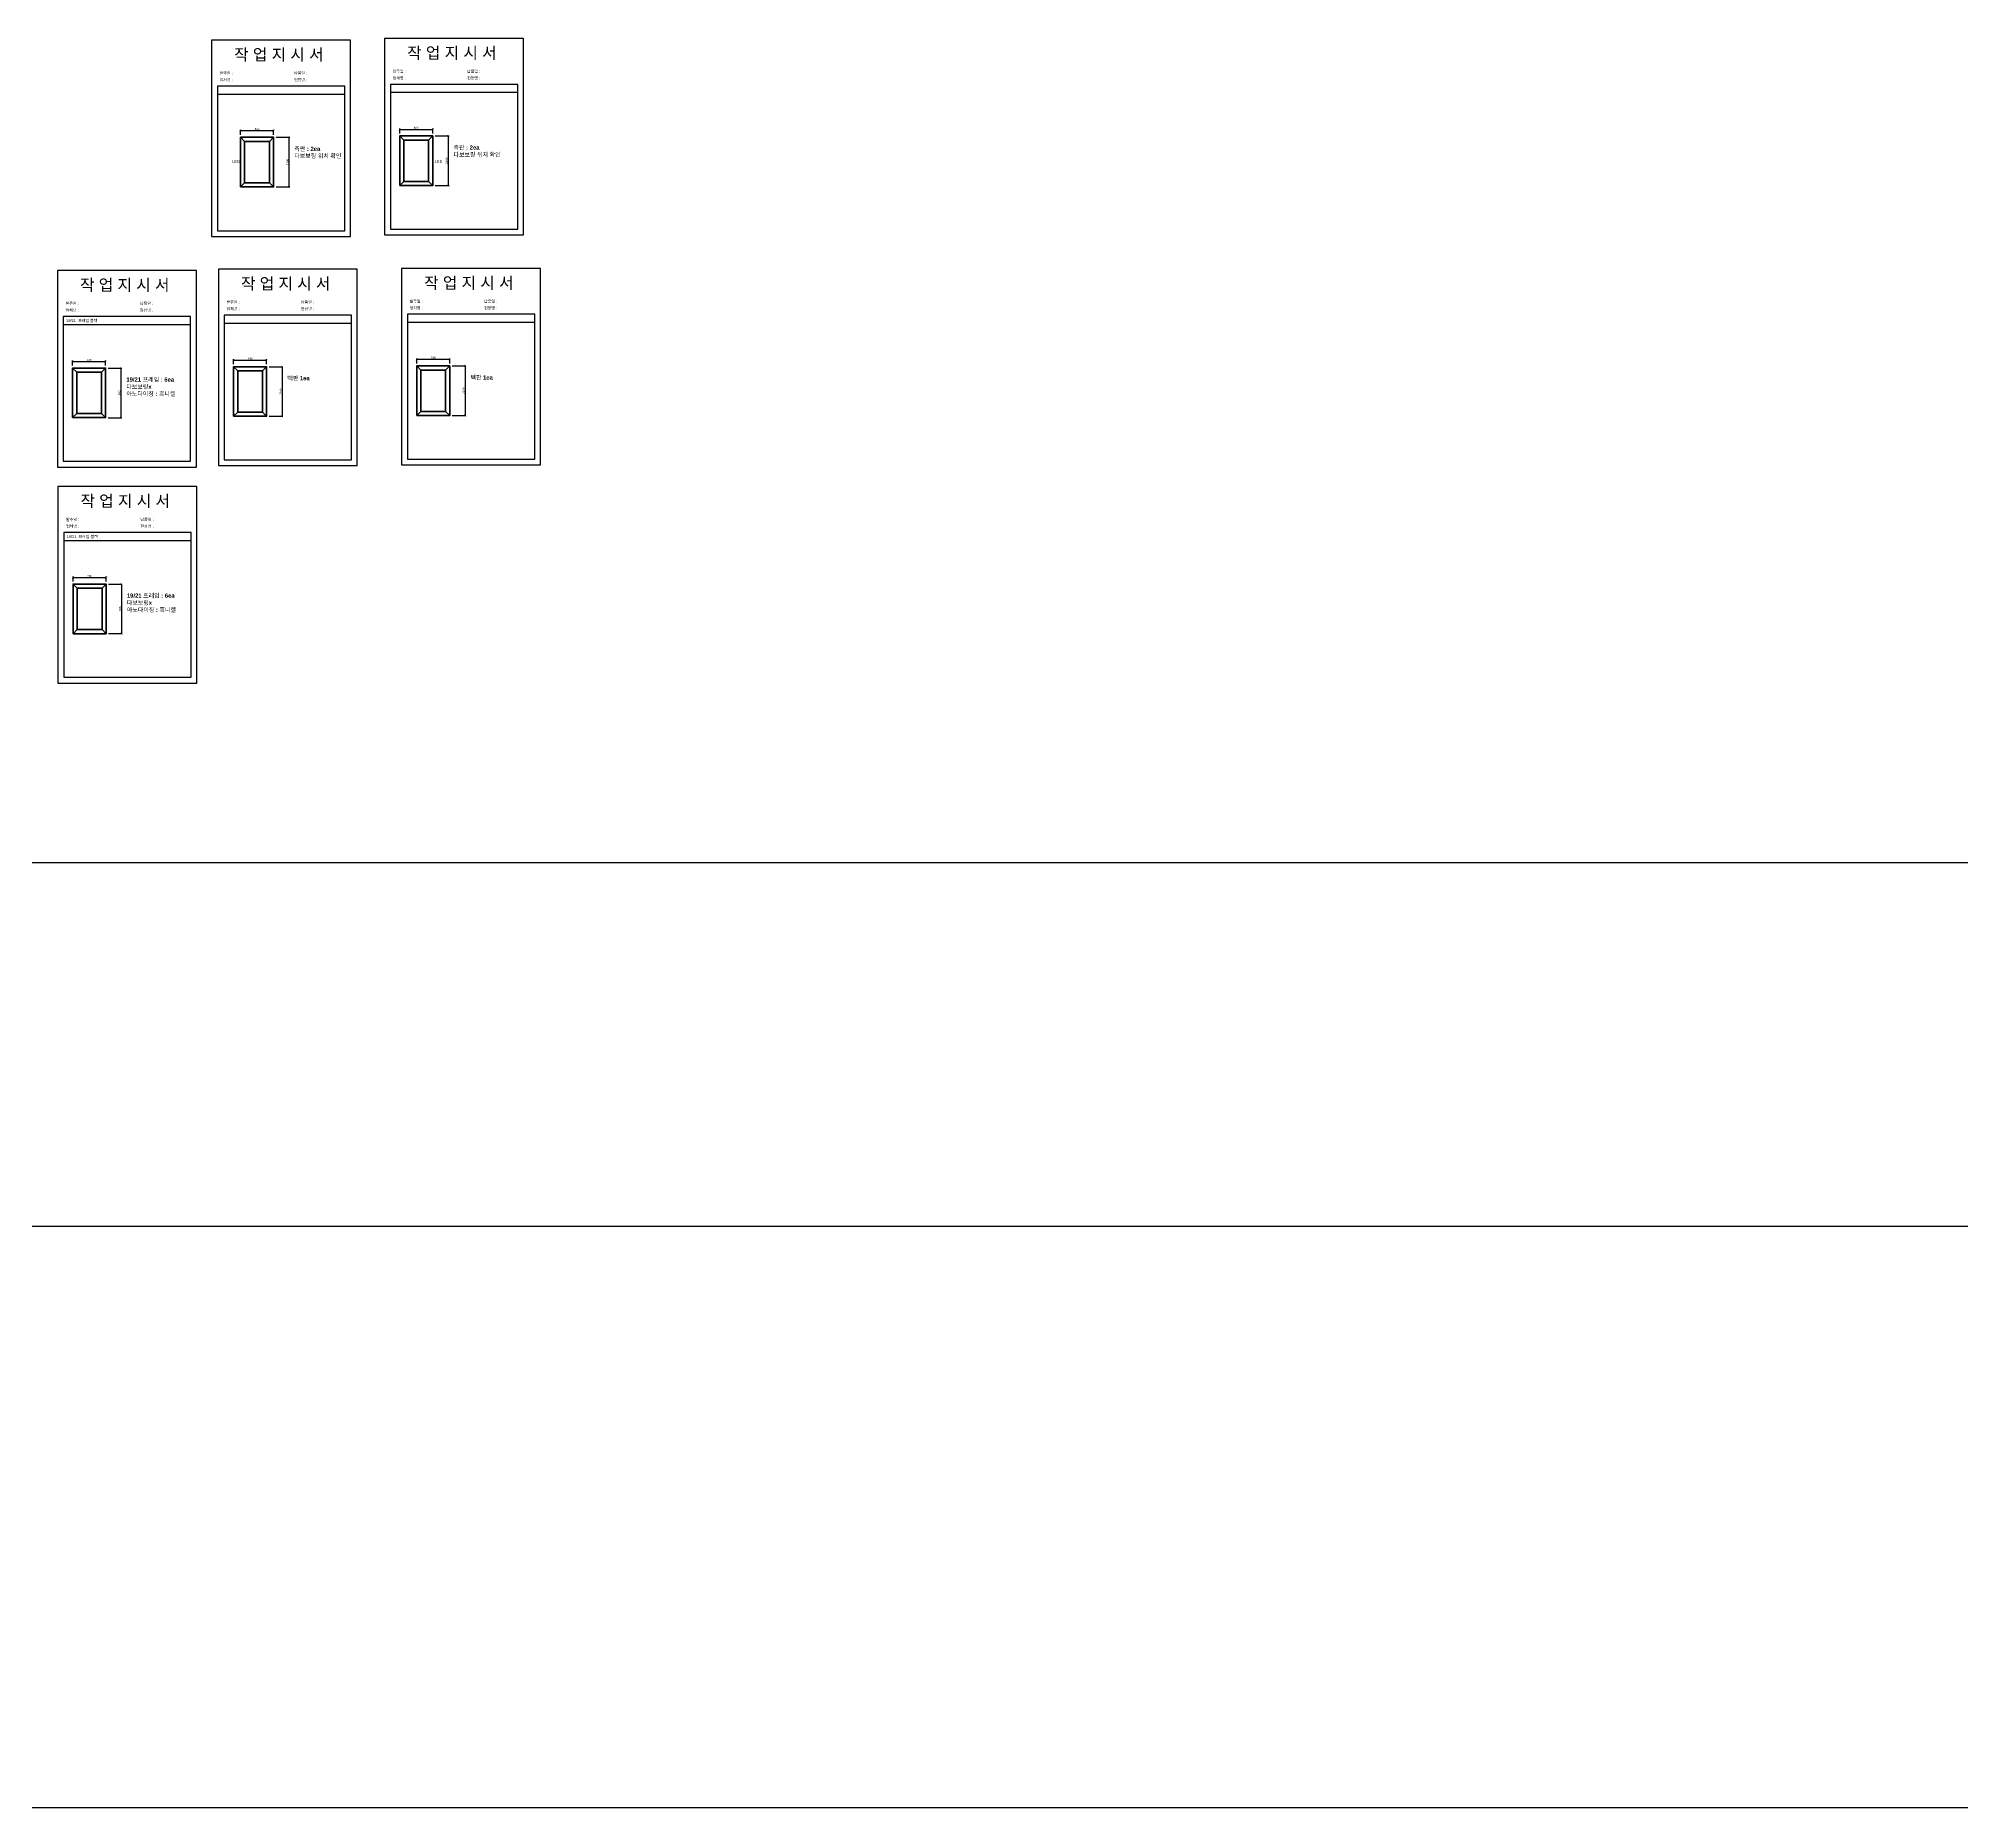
# Model space of a CAD drawing. Header units: millimetres. Extents: x -44117 to 256353, y -2095463 to 65325.
# Drawn here: x 127332 to 150595, y 9015 to 30410 of the extents above; entities that cross this region are included whole.
import ezdxf

# ---------------------------------------------------------------- set-up
doc = ezdxf.new("R2010")
doc.units = ezdxf.units.MM
doc.header["$LTSCALE"] = 10
doc.layers.add('Layer1', color=7, linetype='Continuous', lineweight=70)
doc.dimstyles.new('ISO-25', dxfattribs={"dimtxt": 2.5, "dimasz": 2.5, "dimexe": 1, "dimexo": 1, "dimtad": 1, "dimtxsty": 'Standard', "dimblk": 'ARCHTICK', "dimcen": 2.5, "dimadec": 0, "dimazin": 0, "dimtfac": 1, "dimtmove": 0, "dimatfit": 3, "dimfxl": 0, "dimarcsym": 0})

# ---------------------------------------------------------------- blocks, each defined once
blk = doc.blocks.new('_ArchTick')
at = {"color": 0, "linetype": 'ByBlock', "const_width": 0.15}
blk.add_lwpolyline([(-0.5, -0.5), (0.5, 0.5)], dxfattribs=at)
blk = doc.blocks.new('*D1935')
at = {"color": 0, "lineweight": -2}
for p, q in [((127744, 26454), (127744, 26515)), ((127744, 26505), (128144, 26505)), ((128144, 26454), (128144, 26515))]:
    blk.add_line(p, q, dxfattribs=at)
at = {"layer": 'Defpoints', "color": 0}
for p in [(127744, 26424), (128144, 26505), (128144, 26424)]:
    blk.add_point(p, dxfattribs=at)
at = {"color": 0, "lineweight": -2, "xscale": 25, "yscale": 25, "zscale": 25, "rotation": 180}
blk.add_blockref('_ArchTick', (127744, 26505), dxfattribs=at)
at = {"color": 0, "lineweight": -2, "xscale": 25, "yscale": 25, "zscale": 25}
blk.add_blockref('_ArchTick', (128144, 26505), dxfattribs=at)
at = {"color": 0, "insert": (127944, 26523), "char_height": 25, "attachment_point": 5}
blk.add_mtext('346', dxfattribs=at)
blk = doc.blocks.new('*D1936')
at = {"color": 0, "lineweight": -2}
for p, q in [((128174, 26424), (128340, 26424)), ((128330, 26424), (128330, 25824)), ((128174, 25824), (128340, 25824))]:
    blk.add_line(p, q, dxfattribs=at)
at = {"layer": 'Defpoints', "color": 0}
for p in [(128144, 26424), (128144, 25824), (128330, 25824)]:
    blk.add_point(p, dxfattribs=at)
at = {"color": 0, "lineweight": -2, "xscale": 25, "yscale": 25, "zscale": 25}
for p, rotation in [((128330, 26424), 90), ((128330, 25824), 270)]:
    blk.add_blockref('_ArchTick', p, dxfattribs=dict(at, rotation=rotation))
at = {"color": 0, "insert": (128311, 26124), "char_height": 25, "attachment_point": 5, "rotation": 90}
blk.add_mtext('385', dxfattribs=at)
blk = doc.blocks.new('*D1937')
at = {"color": 0, "lineweight": -2}
for p, q in [((127750, 23842), (127750, 23902)), ((127750, 23892), (128150, 23892)), ((128150, 23842), (128150, 23902))]:
    blk.add_line(p, q, dxfattribs=at)
at = {"layer": 'Defpoints', "color": 0}
for p in [(127750, 23812), (128150, 23892), (128150, 23812)]:
    blk.add_point(p, dxfattribs=at)
at = {"color": 0, "lineweight": -2, "xscale": 25, "yscale": 25, "zscale": 25, "rotation": 180}
blk.add_blockref('_ArchTick', (127750, 23892), dxfattribs=at)
at = {"color": 0, "lineweight": -2, "xscale": 25, "yscale": 25, "zscale": 25}
blk.add_blockref('_ArchTick', (128150, 23892), dxfattribs=at)
at = {"color": 0, "insert": (127950, 23911), "char_height": 25, "attachment_point": 5}
blk.add_mtext('346', dxfattribs=at)
blk = doc.blocks.new('*D1938')
at = {"color": 0, "lineweight": -2}
for p, q in [((128180, 23812), (128346, 23812)), ((128336, 23812), (128336, 23212)), ((128180, 23212), (128346, 23212))]:
    blk.add_line(p, q, dxfattribs=at)
at = {"layer": 'Defpoints', "color": 0}
for p in [(128150, 23812), (128150, 23212), (128336, 23212)]:
    blk.add_point(p, dxfattribs=at)
at = {"color": 0, "lineweight": -2, "xscale": 25, "yscale": 25, "zscale": 25}
for p, rotation in [((128336, 23812), 90), ((128336, 23212), 270)]:
    blk.add_blockref('_ArchTick', p, dxfattribs=dict(at, rotation=rotation))
at = {"color": 0, "insert": (128318, 23512), "char_height": 25, "attachment_point": 5, "rotation": 90}
blk.add_mtext('785', dxfattribs=at)
blk = doc.blocks.new('*D1939')
at = {"color": 0, "lineweight": -2}
for p, q in [((129692, 26471), (129692, 26531)), ((129692, 26521), (130092, 26521)), ((130092, 26471), (130092, 26531))]:
    blk.add_line(p, q, dxfattribs=at)
at = {"layer": 'Defpoints', "color": 0}
for p in [(130092, 26521), (129692, 26441), (130092, 26441)]:
    blk.add_point(p, dxfattribs=at)
at = {"color": 0, "lineweight": -2, "xscale": 25, "yscale": 25, "zscale": 25, "rotation": 180}
blk.add_blockref('_ArchTick', (129692, 26521), dxfattribs=at)
at = {"color": 0, "lineweight": -2, "xscale": 25, "yscale": 25, "zscale": 25}
blk.add_blockref('_ArchTick', (130092, 26521), dxfattribs=at)
at = {"color": 0, "insert": (129892, 26540), "char_height": 25, "attachment_point": 5}
blk.add_mtext('348', dxfattribs=at)
blk = doc.blocks.new('*D1940')
at = {"color": 0, "lineweight": -2}
for p, q in [((130122, 26441), (130288, 26441)), ((130278, 26441), (130278, 25841)), ((130122, 25841), (130288, 25841))]:
    blk.add_line(p, q, dxfattribs=at)
at = {"layer": 'Defpoints', "color": 0}
for p in [(130092, 26441), (130092, 25841), (130278, 25841)]:
    blk.add_point(p, dxfattribs=at)
at = {"color": 0, "lineweight": -2, "xscale": 25, "yscale": 25, "zscale": 25}
for p, rotation in [((130278, 26441), 90), ((130278, 25841), 270)]:
    blk.add_blockref('_ArchTick', p, dxfattribs=dict(at, rotation=rotation))
at = {"color": 0, "insert": (130259, 26141), "char_height": 25, "attachment_point": 5, "rotation": 90}
blk.add_mtext('2100', dxfattribs=at)
blk = doc.blocks.new('*D1941')
at = {"color": 0, "lineweight": -2}
for p, q in [((129776, 29245), (129776, 29306)), ((129776, 29296), (130176, 29296)), ((130176, 29245), (130176, 29306))]:
    blk.add_line(p, q, dxfattribs=at)
at = {"layer": 'Defpoints', "color": 0}
for p in [(129776, 29215), (130176, 29296), (130176, 29215)]:
    blk.add_point(p, dxfattribs=at)
at = {"color": 0, "lineweight": -2, "xscale": 25, "yscale": 25, "zscale": 25, "rotation": 180}
blk.add_blockref('_ArchTick', (129776, 29296), dxfattribs=at)
at = {"color": 0, "lineweight": -2, "xscale": 25, "yscale": 25, "zscale": 25}
blk.add_blockref('_ArchTick', (130176, 29296), dxfattribs=at)
at = {"color": 0, "insert": (129976, 29314), "char_height": 25, "attachment_point": 5}
blk.add_mtext('400', dxfattribs=at)
blk = doc.blocks.new('*D1942')
at = {"color": 0, "lineweight": -2}
for p, q in [((130206, 29215), (130372, 29215)), ((130362, 29215), (130362, 28615)), ((130206, 28615), (130372, 28615))]:
    blk.add_line(p, q, dxfattribs=at)
at = {"layer": 'Defpoints', "color": 0}
for p in [(130176, 29215), (130176, 28615), (130362, 28615)]:
    blk.add_point(p, dxfattribs=at)
at = {"color": 0, "lineweight": -2, "xscale": 25, "yscale": 25, "zscale": 25}
for p, rotation in [((130362, 29215), 90), ((130362, 28615), 270)]:
    blk.add_blockref('_ArchTick', p, dxfattribs=dict(at, rotation=rotation))
at = {"color": 0, "insert": (130343, 28915), "char_height": 25, "attachment_point": 5, "rotation": 90}
blk.add_mtext('2100', dxfattribs=at)
blk = doc.blocks.new('*D1943')
at = {"color": 0, "lineweight": -2}
for p, q in [((131702, 29261), (131702, 29321)), ((131702, 29311), (132102, 29311)), ((132102, 29261), (132102, 29321))]:
    blk.add_line(p, q, dxfattribs=at)
at = {"layer": 'Defpoints', "color": 0}
for p in [(132102, 29311), (131702, 29231), (132102, 29231)]:
    blk.add_point(p, dxfattribs=at)
at = {"color": 0, "lineweight": -2, "xscale": 25, "yscale": 25, "zscale": 25, "rotation": 180}
blk.add_blockref('_ArchTick', (131702, 29311), dxfattribs=at)
at = {"color": 0, "lineweight": -2, "xscale": 25, "yscale": 25, "zscale": 25}
blk.add_blockref('_ArchTick', (132102, 29311), dxfattribs=at)
at = {"color": 0, "insert": (131902, 29330), "char_height": 25, "attachment_point": 5}
blk.add_mtext('400', dxfattribs=at)
blk = doc.blocks.new('*D1944')
at = {"color": 0, "lineweight": -2}
for p, q in [((132132, 29231), (132298, 29231)), ((132288, 29231), (132288, 28631)), ((132132, 28631), (132298, 28631))]:
    blk.add_line(p, q, dxfattribs=at)
at = {"layer": 'Defpoints', "color": 0}
for p in [(132102, 29231), (132102, 28631), (132288, 28631)]:
    blk.add_point(p, dxfattribs=at)
at = {"color": 0, "lineweight": -2, "xscale": 25, "yscale": 25, "zscale": 25}
for p, rotation in [((132288, 29231), 90), ((132288, 28631), 270)]:
    blk.add_blockref('_ArchTick', p, dxfattribs=dict(at, rotation=rotation))
at = {"color": 0, "insert": (132269, 28931), "char_height": 25, "attachment_point": 5, "rotation": 90}
blk.add_mtext('2100', dxfattribs=at)
blk = doc.blocks.new('*D1945')
at = {"color": 0, "lineweight": -2}
for p, q in [((131907, 26480), (131907, 26540)), ((131907, 26530), (132307, 26530)), ((132307, 26480), (132307, 26540))]:
    blk.add_line(p, q, dxfattribs=at)
at = {"layer": 'Defpoints', "color": 0}
for p in [(132307, 26530), (131907, 26450), (132307, 26450)]:
    blk.add_point(p, dxfattribs=at)
at = {"color": 0, "lineweight": -2, "xscale": 25, "yscale": 25, "zscale": 25, "rotation": 180}
blk.add_blockref('_ArchTick', (131907, 26530), dxfattribs=at)
at = {"color": 0, "lineweight": -2, "xscale": 25, "yscale": 25, "zscale": 25}
blk.add_blockref('_ArchTick', (132307, 26530), dxfattribs=at)
at = {"color": 0, "insert": (132107, 26549), "char_height": 25, "attachment_point": 5}
blk.add_mtext('748', dxfattribs=at)
blk = doc.blocks.new('*D1946')
at = {"color": 0, "lineweight": -2}
for p, q in [((132337, 26450), (132503, 26450)), ((132493, 26450), (132493, 25850)), ((132337, 25850), (132503, 25850))]:
    blk.add_line(p, q, dxfattribs=at)
at = {"layer": 'Defpoints', "color": 0}
for p in [(132307, 26450), (132307, 25850), (132493, 25850)]:
    blk.add_point(p, dxfattribs=at)
at = {"color": 0, "lineweight": -2, "xscale": 25, "yscale": 25, "zscale": 25}
for p, rotation in [((132493, 26450), 90), ((132493, 25850), 270)]:
    blk.add_blockref('_ArchTick', p, dxfattribs=dict(at, rotation=rotation))
at = {"color": 0, "insert": (132474, 26150), "char_height": 25, "attachment_point": 5, "rotation": 90}
blk.add_mtext('2100', dxfattribs=at)

msp = doc.modelspace()

# ---------------------------------------------------------------- linework, layer by layer
for p, q in [((131036.11784, 29834.31875), (129496.11784, 29834.31875)), ((133129.03842, 29855.02978), (131589.03842, 29855.02978)), ((131036.11784, 29734.31875), (129496.11784, 29734.31875)), ((133129.03842, 29755.02978), (131589.03842, 29755.02978)), ((129171.60637, 27048.43988), (127631.60637, 27048.43988)), ((131118.94836, 27064.6254), (129578.94836, 27064.6254)), ((133334.32302, 27074.01223), (131794.32302, 27074.01223)), ((129171.60637, 26948.43988), (127631.60637, 26948.43988)), ((131118.94836, 26964.6254), (129578.94836, 26964.6254)), ((133334.32302, 26974.01223), (131794.32302, 26974.01223)), ((129177.77162, 24435.74907), (127637.77162, 24435.74907)), ((129177.77162, 24335.74907), (127637.77162, 24335.74907))]:
    msp.add_line(p, q)
at = {"color": 1}
for p, q in [((104231.63685, 20443.43909), (196500.78371, 20443.43909)), ((104231.63685, 16045.94859), (196500.78371, 16045.94859)), ((104231.63685, 9015.48714), (196500.78371, 9015.48714))]:
    msp.add_line(p, q, dxfattribs=at)
for points in [[(129426.11784, 28013.48848), (131106.11784, 28013.48848), (131106.11784, 30389.48848), (129426.11784, 30389.48848)], [(131519.03842, 28034.1995), (133199.03842, 28034.1995), (133199.03842, 30410.1995), (131519.03842, 30410.1995)], [(127561.60637, 25227.6096), (129241.60637, 25227.6096), (129241.60637, 27603.6096), (127561.60637, 27603.6096)], [(129508.94836, 25243.79512), (131188.94836, 25243.79512), (131188.94836, 27619.79512), (129508.94836, 27619.79512)], [(131724.32302, 25253.18195), (133404.32302, 25253.18195), (133404.32302, 27629.18195), (131724.32302, 27629.18195)], [(127567.77162, 22614.9188), (129247.77162, 22614.9188), (129247.77162, 24990.9188), (127567.77162, 24990.9188)]]:
    msp.add_lwpolyline(points, close=True)
for points in [[(129496.11784, 29834.31875), (129496.11784, 28083.48848), (131036.11784, 28083.48848), (131036.11784, 29834.31875)], [(131589.03842, 29855.02978), (131589.03842, 28104.1995), (133129.03842, 28104.1995), (133129.03842, 29855.02978)], [(127631.60637, 27048.43988), (127631.60637, 25297.6096), (129171.60637, 25297.6096), (129171.60637, 27048.43988)], [(129578.94836, 27064.6254), (129578.94836, 25313.79512), (131118.94836, 25313.79512), (131118.94836, 27064.6254)], [(131794.32302, 27074.01223), (131794.32302, 25323.18195), (133334.32302, 25323.18195), (133334.32302, 27074.01223)], [(127637.77162, 24435.74907), (127637.77162, 22684.9188), (129177.77162, 22684.9188), (129177.77162, 24435.74907)]]:
    msp.add_lwpolyline(points)
at = {"layer": 'Layer1'}
for p, q in [((129826.01989, 29165.26489), (129776.01989, 29215.26489)), ((130126.01989, 29165.26489), (130176.01989, 29215.26489)), ((131751.74025, 29180.91197), (131701.74025, 29230.91197)), ((132051.74025, 29180.91197), (132101.74025, 29230.91197)), ((129826.01989, 28665.26489), (129776.01989, 28615.26489)), ((130176.01989, 28615.26489), (130126.01989, 28665.26489)), ((131751.74025, 28680.91197), (131701.74025, 28630.91197)), ((132101.74025, 28630.91197), (132051.74025, 28680.91197)), ((127794.3082, 26374.32208), (127744.3082, 26424.32208)), ((128094.3082, 26374.32208), (128144.3082, 26424.32208)), ((129741.65019, 26390.5076), (129691.65019, 26440.5076)), ((130041.65019, 26390.5076), (130091.65019, 26440.5076)), ((131957.02485, 26399.89442), (131907.02485, 26449.89442)), ((132257.02485, 26399.89442), (132307.02485, 26449.89442)), ((127794.3082, 25874.32208), (127744.3082, 25824.32208)), ((128144.3082, 25824.32208), (128094.3082, 25874.32208)), ((129741.65019, 25890.5076), (129691.65019, 25840.5076)), ((130091.65019, 25840.5076), (130041.65019, 25890.5076)), ((131957.02485, 25899.89442), (131907.02485, 25849.89442)), ((132307.02485, 25849.89442), (132257.02485, 25899.89442)), ((127800.47345, 23761.63127), (127750.47345, 23811.63127)), ((128100.47345, 23761.63127), (128150.47345, 23811.63127)), ((127800.47345, 23261.63127), (127750.47345, 23211.63127)), ((128150.47345, 23211.63127), (128100.47345, 23261.63127))]:
    msp.add_line(p, q, dxfattribs=at)
for points in [[(129776.01989, 28615.26489), (130176.01989, 28615.26489), (130176.01989, 29215.26489), (129776.01989, 29215.26489)], [(129826.01989, 28665.26489), (130126.01989, 28665.26489), (130126.01989, 29165.26489), (129826.01989, 29165.26489)], [(131701.74025, 28630.91197), (132101.74025, 28630.91197), (132101.74025, 29230.91197), (131701.74025, 29230.91197)], [(131751.74025, 28680.91197), (132051.74025, 28680.91197), (132051.74025, 29180.91197), (131751.74025, 29180.91197)], [(127744.3082, 25824.32208), (128144.3082, 25824.32208), (128144.3082, 26424.32208), (127744.3082, 26424.32208)], [(127794.3082, 25874.32208), (128094.3082, 25874.32208), (128094.3082, 26374.32208), (127794.3082, 26374.32208)], [(129691.65019, 25840.5076), (130091.65019, 25840.5076), (130091.65019, 26440.5076), (129691.65019, 26440.5076)], [(129741.65019, 25890.5076), (130041.65019, 25890.5076), (130041.65019, 26390.5076), (129741.65019, 26390.5076)], [(131907.02485, 25849.89442), (132307.02485, 25849.89442), (132307.02485, 26449.89442), (131907.02485, 26449.89442)], [(131957.02485, 25899.89442), (132257.02485, 25899.89442), (132257.02485, 26399.89442), (131957.02485, 26399.89442)], [(127750.47345, 23211.63127), (128150.47345, 23211.63127), (128150.47345, 23811.63127), (127750.47345, 23811.63127)], [(127800.47345, 23261.63127), (128100.47345, 23261.63127), (128100.47345, 23761.63127), (127800.47345, 23761.63127)]]:
    msp.add_lwpolyline(points, close=True, dxfattribs=at)

# ---------------------------------------------------------------- texts
at = {"attachment_point": 1}
for s, heights, insert, char_height in [('{\\fGulim|b0|i0|c129|p50;작 업 지 시 서}', [-155.84554], (129698.92444, 30285.32596), 140), ('{\\fGulim|b0|i0|c129|p50;작 업 지 시 서}', [-155.84554], (131791.84503, 30306.03699), 140), ('{\\fGulim|b0|i0|c129|p50;발주일 :}', [-38.18216], (129523.71509, 30008.60554), 34.3), ('{\\fGulim|b0|i0|c129|p50;납품일 :}', [-37.67976], (130423.69307, 30008.60554), 34.3), ('{\\fGulim|b0|i0|c129|p50;발주일 :}', [-38.18216], (131616.63567, 30029.31657), 34.3), ('{\\fGulim|b0|i0|c129|p50;납품일 :}', [-37.67976], (132516.61365, 30029.31657), 34.3), ('{\\fGulim|b0|i0|c129|p50;업체명 : }', [-38.2735], (129523.71509, 29927.94936), 34.3), ('{\\fGulim|b0|i0|c129|p50;현장명 : }', [-38.2735], (130423.69307, 29927.94936), 34.3), ('{\\fGulim|b0|i0|c129|p50;업체명 : }', [-38.2735], (131616.63567, 29948.66039), 34.3), ('{\\fGulim|b0|i0|c129|p50;현장명 : }', [-38.2735], (132516.61365, 29948.66039), 34.3), ('{\\fGulim|b1|i0|c129|p50;측판 : 2ea\\P다보보링 위치 확인}', [-145.36667], (130426.77421, 29101.64915), 51.45), ('{\\fGulim|b1|i0|c129|p50;측판 : 2ea\\P다보보링 위치 확인}', [-145.36667], (132352.49457, 29117.29623), 51.45), ('{\\fGulim|b0|i0|c129|p50;LED}', [-34.39134], (129675.31893, 28938.62976), 34.3), ('{\\fGulim|b0|i0|c129|p50;LED}', [-34.39134], (132125.3924, 28939.20278), 34.3), ('{\\fGulim|b0|i0|c129|p50;작 업 지 시 서}', [-155.84554], (127834.41298, 27499.44709), 140), ('{\\fGulim|b0|i0|c129|p50;작 업 지 시 서}', [-155.84554], (129781.75497, 27515.63261), 140), ('{\\fGulim|b0|i0|c129|p50;작 업 지 시 서}', [-155.84554], (131997.12963, 27525.01944), 140), ('{\\fGulim|b0|i0|c129|p50;발주일 :}', [-38.18216], (127659.20362, 27222.72667), 34.3), ('{\\fGulim|b0|i0|c129|p50;납품일 :}', [-37.67976], (128559.1816, 27222.72667), 34.3), ('{\\fGulim|b0|i0|c129|p50;발주일 :}', [-38.18216], (129606.54561, 27238.91219), 34.3), ('{\\fGulim|b0|i0|c129|p50;납품일 :}', [-37.67976], (130506.52359, 27238.91219), 34.3), ('{\\fGulim|b0|i0|c129|p50;발주일 :}', [-38.18216], (131821.92027, 27248.29902), 34.3), ('{\\fGulim|b0|i0|c129|p50;납품일 :}', [-37.67976], (132721.89825, 27248.29902), 34.3), ('{\\fGulim|b0|i0|c129|p50;업체명 : }', [-38.2735], (127659.20362, 27142.07049), 34.3), ('{\\fGulim|b0|i0|c129|p50;19/21  프레임 블랙}', [-41.60759], (127666.24582, 27015.40439), 34.3), ('{\\fGulim|b0|i0|c129|p50;현장명 : }', [-38.2735], (128559.1816, 27142.07049), 34.3), ('{\\fGulim|b0|i0|c129|p50;업체명 : }', [-38.2735], (129606.54561, 27158.25601), 34.3), ('{\\fGulim|b0|i0|c129|p50;현장명 : }', [-38.2735], (130506.52359, 27158.25601), 34.3), ('{\\fGulim|b0|i0|c129|p50;업체명 : }', [-38.2735], (131821.92027, 27167.64284), 34.3), ('{\\fGulim|b0|i0|c129|p50;현장명 : }', [-38.2735], (132721.89825, 27167.64284), 34.3), ('{\\fGulim|b1|i0|c129|p50;19/21 프레임 : 6ea\\P다보보링x^J아노다이징 : 흑니켈}', [-235.88056], (128395.06252, 26310.70633), 51.45), ('{\\fGulim|b1|i0|c129|p50;빽판 1ea}', [-57.16667], (130342.40451, 26326.89186), 51.45), ('{\\fGulim|b1|i0|c129|p50;빽판 1ea}', [-57.16667], (132557.77917, 26336.27868), 51.45), ('{\\fGulim|b0|i0|c129|p50;작 업 지 시 서}', [-155.84554], (127840.57822, 24886.75629), 140), ('{\\fGulim|b0|i0|c129|p50;업체명 : }', [-38.2735], (127665.36887, 24529.37969), 34.3), ('{\\fGulim|b0|i0|c129|p50;발주일 :}', [-38.18216], (127665.36887, 24610.03586), 34.3), ('{\\fGulim|b0|i0|c129|p50;현장명 : }', [-38.2735], (128565.34685, 24529.37969), 34.3), ('{\\fGulim|b0|i0|c129|p50;납품일 :}', [-37.67976], (128565.34685, 24610.03586), 34.3), ('{\\fGulim|b0|i0|c129|p50;19/21  프레임 블랙}', [-41.60759], (127672.41107, 24402.71359), 34.3), ('{\\fGulim|b1|i0|c129|p50;19/21 프레임 : 6ea\\P다보보링x^J아노다이징 : 흑니켈}', [-235.88056], (128401.22776, 23698.01553), 51.45)]:
    msp.add_mtext_dynamic_manual_height_columns(s, width=3307.3198183, gutter_width=12.5, heights=heights, dxfattribs=dict(at, insert=insert, char_height=char_height))

# ---------------------------------------------------------------- dimensions: what is measured, and where the dimension line sits
for base, p1, p2, text, picture, middle in [((130176.01989, 29295.52469), (129776.01989, 29215.26489), (130176.01989, 29215.26489), '400', '*D1941', (129976.01989, 29314.27469)), ((132101.74025, 29311.17177), (131701.74025, 29230.91197), (132101.74025, 29230.91197), '400', '*D1943', (131901.74025, 29329.92177)), ((128144.3082, 26504.58187), (127744.3082, 26424.32208), (128144.3082, 26424.32208), '346', '*D1935', (127944.3082, 26523.33187)), ((130091.65019, 26520.7674), (129691.65019, 26440.5076), (130091.65019, 26440.5076), '348', '*D1939', (129891.65019, 26539.5174)), ((132307.02485, 26530.15422), (131907.02485, 26449.89442), (132307.02485, 26449.89442), '748', '*D1945', (132107.02485, 26548.90422)), ((128150.47345, 23891.89107), (127750.47345, 23811.63127), (128150.47345, 23811.63127), '346', '*D1937', (127950.47345, 23910.64107))]:
    dim = msp.add_linear_dim(base=base, p1=p1, p2=p2, text=text, dimstyle='ISO-25', override={"dimscale": 10, "dimexo": 3})
    dim.commit()
    dim.dimension.update_dxf_attribs({"geometry": picture, "text_midpoint": middle})
for base, p1, p2, text, override, picture, middle in [((130361.93989, 28615.26489), (130176.01989, 29215.26489), (130176.01989, 28615.26489), '2100', {"dimscale": 10, "dimexo": 3, "dimtxsty": 'Standard'}, '*D1942', (130343.18989, 28915.26489)), ((132287.66024, 28630.91197), (132101.74025, 29230.91197), (132101.74025, 28630.91197), '2100', {"dimscale": 10, "dimexo": 3, "dimtxsty": 'Standard'}, '*D1944', (132268.91024, 28930.91197)), ((128330.22819, 25824.32208), (128144.3082, 26424.32208), (128144.3082, 25824.32208), '385', {"dimscale": 10, "dimexo": 3}, '*D1936', (128311.47819, 26124.32208)), ((130277.57018, 25840.5076), (130091.65019, 26440.5076), (130091.65019, 25840.5076), '2100', {"dimscale": 10, "dimexo": 3, "dimtxsty": 'Standard'}, '*D1940', (130258.82018, 26140.5076)), ((132492.94484, 25849.89442), (132307.02485, 26449.89442), (132307.02485, 25849.89442), '2100', {"dimscale": 10, "dimexo": 3, "dimtxsty": 'Standard'}, '*D1946', (132474.19484, 26149.89442)), ((128336.39344, 23211.63127), (128150.47345, 23811.63127), (128150.47345, 23211.63127), '785', {"dimscale": 10, "dimexo": 3}, '*D1938', (128317.64344, 23511.63127))]:
    dim = msp.add_linear_dim(base=base, p1=p1, p2=p2, angle=90, text=text, dimstyle='ISO-25', override=override)
    dim.commit()
    dim.dimension.update_dxf_attribs({"geometry": picture, "text_midpoint": middle})

doc.saveas('drawing.dxf')
